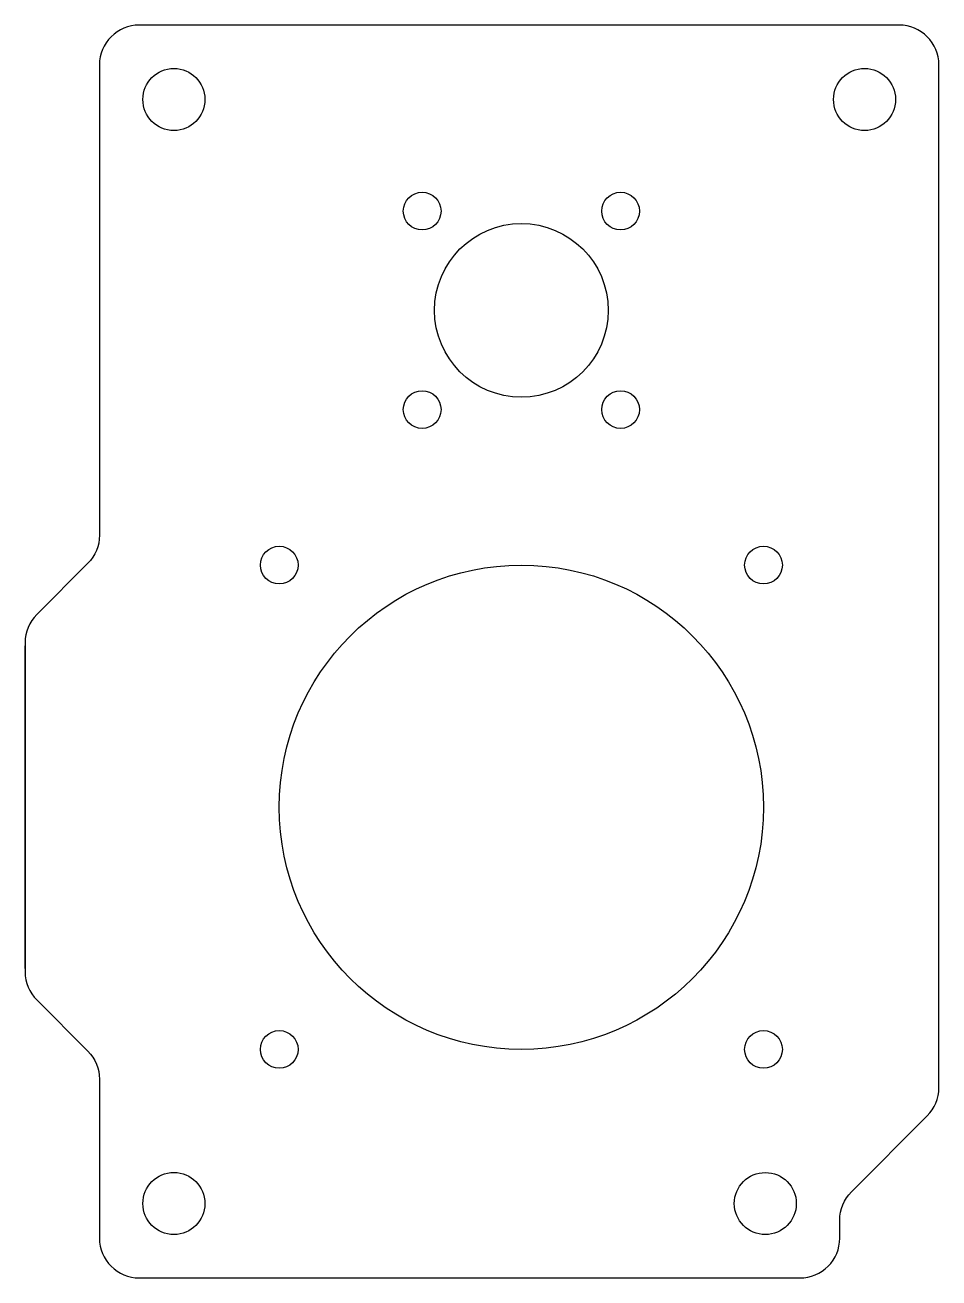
# Model space of a CAD drawing. Header units: inches. Extents: x 287.45 to 292.05, y -31.53 to -25.22.
import ezdxf

# ---------------------------------------------------------------- set-up
doc = ezdxf.new("R2010")
doc.units = ezdxf.units.IN
doc.layers.get('0').update_dxf_attribs({"linetype": 'CONTINUOUS'})

msp = doc.modelspace()

# ---------------------------------------------------------------- linework, layer by layer
msp.add_line((287.4463, -29.9724), (287.4463, -28.3474))
msp.add_lwpolyline([(287.4463, -28.3474), (287.4463, -29.9724), (287.4463, -29.9896, 0.198912), (287.5049, -30.131), (287.7627, -30.3888, -0.198912), (287.8213, -30.5303), (287.8213, -31.3315, 0.414214), (288.0213, -31.5315), (291.3515, -31.5315, 0.414214), (291.5515, -31.3315), (291.5515, -31.2393, -0.198912), (291.6101, -31.0979), (291.9929, -30.7151, 0.198912), (292.0515, -30.5737), (292.0515, -25.419, 0.414214), (291.8515, -25.219), (288.0213, -25.219, 0.414214), (287.8213, -25.419), (287.8213, -27.7896, -0.198912), (287.7627, -27.931), (287.5049, -28.1888, 0.198912), (287.4463, -28.3303)], format="xyb", close=True)
for centre, radius in [((288.1963, -25.594), 0.1563), ((291.6765, -25.594), 0.1563), ((289.4473, -26.1565), 0.095), ((290.4473, -26.1565), 0.095), ((289.9473, -26.6565), 0.4375), ((289.4473, -27.1565), 0.095), ((290.4473, -27.1565), 0.095), ((288.7273, -27.9399), 0.095), ((291.1673, -27.9399), 0.095), ((289.9473, -29.1599), 1.22), ((288.7273, -30.3799), 0.095), ((291.1673, -30.3799), 0.095), ((288.1963, -31.1565), 0.1563), ((291.1765, -31.1565), 0.1562)]:
    msp.add_circle(centre, radius)

doc.saveas('drawing.dxf')
